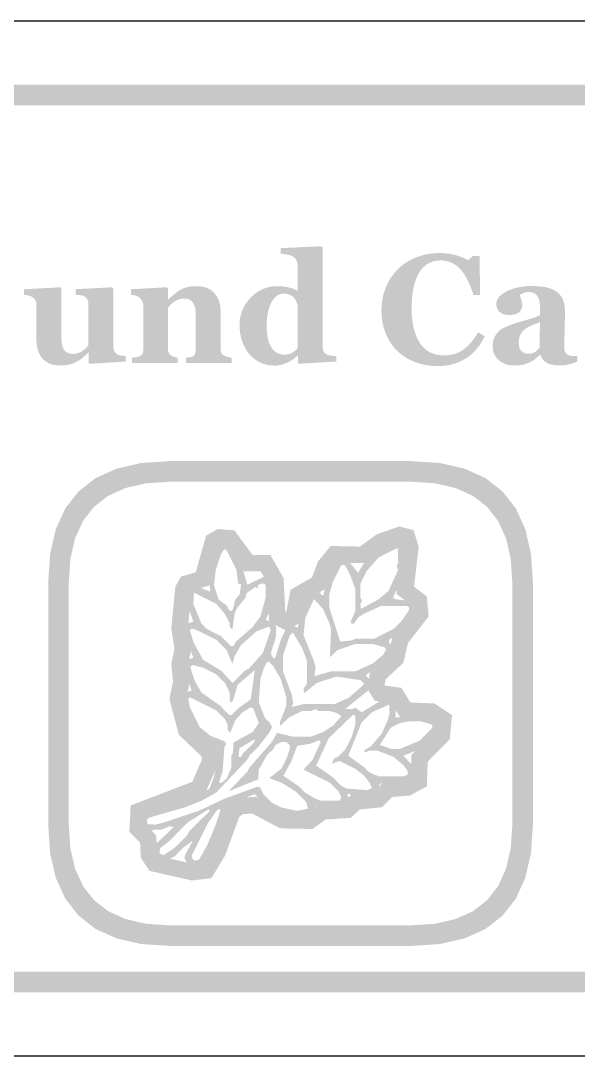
# Model space of a CAD drawing. Header units: millimetres. Extents: x 6 to 297, y 55 to 451.
# Drawn here: x 233.77 to 244.58, y 408.16 to 428.24 of the extents above; entities that cross this region are included whole.
import ezdxf

# ---------------------------------------------------------------- set-up
doc = ezdxf.new("R2010")
doc.units = ezdxf.units.MM
doc.layers.add('CUT', color=1, linetype='Continuous')
doc.layers.add('RASTER', color=7, linetype='Continuous')

msp = doc.modelspace()

# ---------------------------------------------------------------- hatches: boundary and pattern name
at = {"layer": 'RASTER'}
h = msp.add_hatch(color=7, dxfattribs=at)
h.paths.add_polyline_path([(208.2, 424.8), (208.234, 425.316), (208.337, 425.763), (208.509, 426.141), (208.75, 426.45), (209.059, 426.691), (209.438, 426.863), (209.884, 426.966), (210.4, 427), (267.6, 427), (268.116, 426.966), (268.563, 426.863), (268.941, 426.691), (269.25, 426.45), (269.491, 426.141), (269.663, 425.763), (269.766, 425.316), (269.8, 424.8), (269.8, 411.6), (269.766, 411.084), (269.662, 410.638), (269.491, 410.259), (269.25, 409.95), (268.941, 409.709), (268.563, 409.538), (268.116, 409.434), (267.6, 409.4), (210.4, 409.4), (209.884, 409.434), (209.438, 409.538), (209.059, 409.709), (208.75, 409.95), (208.509, 410.259), (208.337, 410.638), (208.234, 411.084), (208.2, 411.6)])
h.paths.add_polyline_path([(208.6, 424.8), (208.6, 411.6), (208.628, 411.178), (208.712, 410.813), (208.853, 410.503), (209.05, 410.25), (209.303, 410.053), (209.613, 409.912), (209.978, 409.828), (210.4, 409.8), (267.6, 409.8), (268.022, 409.828), (268.388, 409.912), (268.697, 410.053), (268.95, 410.25), (269.147, 410.503), (269.287, 410.813), (269.372, 411.178), (269.4, 411.6), (269.4, 424.8), (269.372, 425.222), (269.287, 425.588), (269.147, 425.897), (268.95, 426.15), (268.697, 426.347), (268.388, 426.488), (268.022, 426.572), (267.6, 426.6), (210.4, 426.6), (209.978, 426.572), (209.613, 426.488), (209.303, 426.347), (209.05, 426.15), (208.853, 425.897), (208.712, 425.588), (208.628, 425.222), (208.6, 424.8)], flags=0)
h = msp.add_hatch(color=7, dxfattribs=at)
h.paths.add_polyline_path([(239.887, 421.631), (239.165, 421.588), (239.143, 421.609), (239.143, 421.744), (239.133, 421.746), (239.114, 421.727), (239.094, 421.709), (239.072, 421.691), (239.048, 421.674), (239.023, 421.657), (238.996, 421.641), (238.968, 421.626), (238.938, 421.611), (238.908, 421.597), (238.877, 421.586), (238.846, 421.576), (238.816, 421.568), (238.785, 421.561), (238.754, 421.557), (238.723, 421.554), (238.692, 421.553), (238.619, 421.557), (238.55, 421.567), (238.484, 421.584), (238.422, 421.608), (238.362, 421.639), (238.306, 421.677), (238.253, 421.721), (238.204, 421.773), (238.159, 421.83), (238.12, 421.891), (238.087, 421.956), (238.06, 422.025), (238.039, 422.098), (238.024, 422.175), (238.015, 422.256), (238.012, 422.341), (238.015, 422.417), (238.025, 422.49), (238.042, 422.561), (238.066, 422.628), (238.096, 422.693), (238.133, 422.755), (238.176, 422.815), (238.227, 422.871), (238.282, 422.923), (238.339, 422.968), (238.4, 423.006), (238.464, 423.037), (238.53, 423.062), (238.599, 423.079), (238.671, 423.089), (238.746, 423.093), (238.776, 423.092), (238.805, 423.091), (238.834, 423.089), (238.862, 423.086), (238.89, 423.082), (238.918, 423.077), (238.945, 423.072), (238.971, 423.066), (238.997, 423.059), (239.022, 423.051), (239.045, 423.044), (239.066, 423.036), (239.087, 423.028), (239.106, 423.02), (239.123, 423.011), (239.14, 423.002), (239.14, 423.481), (239.14, 423.494), (239.139, 423.508), (239.137, 423.521), (239.134, 423.533), (239.131, 423.546), (239.128, 423.558), (239.123, 423.571), (239.118, 423.583), (239.112, 423.594), (239.106, 423.605), (239.099, 423.615), (239.092, 423.625), (239.085, 423.634), (239.077, 423.642), (239.068, 423.65), (239.059, 423.657), (239.048, 423.664), (239.035, 423.672), (239.022, 423.678), (239.008, 423.684), (238.994, 423.69), (238.978, 423.695), (238.962, 423.699), (238.946, 423.703), (238.929, 423.706), (238.912, 423.709), (238.895, 423.712), (238.878, 423.715), (238.86, 423.717), (238.843, 423.719), (238.826, 423.721), (238.809, 423.723), (238.809, 423.829), (239.6, 423.868), (239.622, 423.844), (239.622, 421.924), (239.622, 421.91), (239.623, 421.897), (239.624, 421.884), (239.626, 421.872), (239.629, 421.861), (239.632, 421.85), (239.636, 421.84), (239.64, 421.83), (239.645, 421.821), (239.651, 421.812), (239.657, 421.804), (239.664, 421.796), (239.672, 421.789), (239.68, 421.782), (239.69, 421.776), (239.699, 421.77), (239.708, 421.766), (239.717, 421.762), (239.727, 421.759), (239.737, 421.756), (239.749, 421.753), (239.762, 421.751), (239.775, 421.748), (239.79, 421.746), (239.804, 421.745), (239.818, 421.743), (239.831, 421.742), (239.844, 421.741), (239.855, 421.74), (239.867, 421.739), (239.877, 421.738), (239.887, 421.738)])
h.paths.add_polyline_path([(239.14, 421.892), (239.14, 422.719), (239.137, 422.728), (239.134, 422.736), (239.131, 422.745), (239.128, 422.755), (239.124, 422.764), (239.12, 422.774), (239.116, 422.784), (239.111, 422.794), (239.107, 422.804), (239.101, 422.814), (239.096, 422.824), (239.09, 422.834), (239.083, 422.843), (239.076, 422.853), (239.069, 422.862), (239.061, 422.871), (239.053, 422.879), (239.045, 422.886), (239.036, 422.894), (239.027, 422.9), (239.016, 422.907), (239.006, 422.914), (238.994, 422.92), (238.982, 422.926), (238.97, 422.931), (238.957, 422.936), (238.944, 422.94), (238.93, 422.943), (238.916, 422.946), (238.902, 422.948), (238.887, 422.949), (238.872, 422.949), (238.836, 422.947), (238.802, 422.939), (238.769, 422.926), (238.739, 422.908), (238.709, 422.884), (238.682, 422.856), (238.656, 422.822), (238.632, 422.784), (238.61, 422.74), (238.591, 422.692), (238.574, 422.64), (238.561, 422.584), (238.551, 422.523), (238.544, 422.459), (238.539, 422.39), (238.538, 422.316), (238.538, 422.287), (238.539, 422.258), (238.54, 422.231), (238.542, 422.204), (238.544, 422.177), (238.547, 422.152), (238.551, 422.127), (238.555, 422.103), (238.559, 422.08), (238.565, 422.057), (238.571, 422.035), (238.578, 422.013), (238.586, 421.992), (238.594, 421.971), (238.604, 421.951), (238.614, 421.931), (238.625, 421.912), (238.637, 421.894), (238.649, 421.878), (238.663, 421.862), (238.677, 421.847), (238.691, 421.834), (238.707, 421.821), (238.723, 421.809), (238.74, 421.799), (238.758, 421.79), (238.777, 421.783), (238.797, 421.777), (238.817, 421.772), (238.838, 421.768), (238.861, 421.766), (238.884, 421.766), (238.905, 421.766), (238.926, 421.768), (238.946, 421.77), (238.965, 421.774), (238.983, 421.779), (239, 421.785), (239.016, 421.792), (239.031, 421.8), (239.046, 421.809), (239.06, 421.819), (239.074, 421.829), (239.088, 421.84), (239.101, 421.852), (239.114, 421.864), (239.127, 421.878), (239.14, 421.892)], flags=0)
for points in [[(241.85, 421.544), (241.793, 421.545), (241.737, 421.549), (241.683, 421.555), (241.629, 421.563), (241.576, 421.573), (241.524, 421.586), (241.472, 421.601), (241.422, 421.618), (241.373, 421.638), (241.326, 421.659), (241.28, 421.683), (241.236, 421.709), (241.193, 421.737), (241.152, 421.767), (241.113, 421.799), (241.075, 421.833), (241.04, 421.868), (241.006, 421.906), (240.975, 421.945), (240.945, 421.987), (240.918, 422.03), (240.892, 422.076), (240.868, 422.124), (240.846, 422.173), (240.827, 422.225), (240.81, 422.277), (240.796, 422.331), (240.784, 422.386), (240.775, 422.443), (240.768, 422.5), (240.764, 422.559), (240.763, 422.62), (240.764, 422.679), (240.768, 422.738), (240.775, 422.796), (240.784, 422.852), (240.796, 422.908), (240.81, 422.962), (240.827, 423.015), (240.847, 423.067), (240.869, 423.118), (240.894, 423.167), (240.92, 423.214), (240.948, 423.259), (240.979, 423.303), (241.012, 423.345), (241.047, 423.385), (241.084, 423.424), (241.122, 423.46), (241.162, 423.494), (241.204, 423.525), (241.248, 423.555), (241.294, 423.583), (241.342, 423.608), (241.391, 423.632), (241.443, 423.653), (241.495, 423.672), (241.549, 423.689), (241.604, 423.703), (241.659, 423.714), (241.716, 423.723), (241.773, 423.729), (241.832, 423.733), (241.891, 423.734), (241.934, 423.734), (241.975, 423.732), (242.016, 423.728), (242.056, 423.724), (242.095, 423.718), (242.133, 423.711), (242.17, 423.702), (242.206, 423.693), (242.241, 423.682), (242.274, 423.671), (242.306, 423.66), (242.337, 423.648), (242.366, 423.636), (242.394, 423.624), (242.421, 423.611), (242.446, 423.598), (242.537, 423.679), (242.664, 423.679), (242.677, 422.92), (242.549, 422.92), (242.52, 423.004), (242.491, 423.082), (242.46, 423.154), (242.428, 423.221), (242.394, 423.282), (242.359, 423.337), (242.323, 423.386), (242.285, 423.43), (242.245, 423.468), (242.204, 423.501), (242.16, 423.529), (242.114, 423.552), (242.066, 423.569), (242.016, 423.582), (241.964, 423.59), (241.91, 423.592), (241.843, 423.588), (241.78, 423.577), (241.722, 423.558), (241.667, 423.532), (241.617, 423.497), (241.571, 423.456), (241.529, 423.407), (241.491, 423.35), (241.457, 423.286), (241.428, 423.216), (241.403, 423.14), (241.383, 423.058), (241.368, 422.97), (241.356, 422.876), (241.35, 422.776), (241.347, 422.669), (241.348, 422.609), (241.35, 422.55), (241.354, 422.494), (241.36, 422.44), (241.367, 422.388), (241.375, 422.339), (241.385, 422.292), (241.396, 422.247), (241.409, 422.204), (241.423, 422.163), (241.438, 422.125), (241.453, 422.089), (241.47, 422.055), (241.487, 422.022), (241.505, 421.993), (241.525, 421.965), (241.546, 421.938), (241.569, 421.913), (241.593, 421.89), (241.617, 421.868), (241.643, 421.849), (241.669, 421.831), (241.697, 421.815), (241.725, 421.801), (241.755, 421.789), (241.785, 421.779), (241.816, 421.77), (241.847, 421.762), (241.88, 421.757), (241.913, 421.753), (241.947, 421.75), (241.982, 421.749), (242.032, 421.751), (242.081, 421.756), (242.129, 421.765), (242.176, 421.777), (242.221, 421.793), (242.264, 421.812), (242.306, 421.835), (242.347, 421.861), (242.387, 421.89), (242.426, 421.924), (242.463, 421.96), (242.5, 422.001), (242.537, 422.045), (242.572, 422.092), (242.606, 422.143), (242.639, 422.198), (242.765, 422.121), (242.749, 422.09), (242.733, 422.059), (242.716, 422.029), (242.698, 421.999), (242.68, 421.971), (242.661, 421.943), (242.642, 421.917), (242.622, 421.891), (242.601, 421.866), (242.58, 421.842), (242.558, 421.818), (242.535, 421.796), (242.511, 421.775), (242.487, 421.754), (242.462, 421.734), (242.436, 421.716), (242.406, 421.696), (242.376, 421.678), (242.346, 421.66), (242.314, 421.644), (242.282, 421.629), (242.249, 421.615), (242.215, 421.602), (242.18, 421.59), (242.144, 421.579), (242.107, 421.57), (242.068, 421.562), (242.028, 421.556), (241.986, 421.551), (241.942, 421.547), (241.897, 421.545), (241.85, 421.544)], [(237.857, 421.6), (236.975, 421.6), (236.975, 421.707), (236.982, 421.708), (236.99, 421.708), (236.997, 421.709), (237.006, 421.71), (237.014, 421.711), (237.023, 421.712), (237.033, 421.713), (237.042, 421.714), (237.052, 421.715), (237.061, 421.717), (237.069, 421.718), (237.077, 421.72), (237.084, 421.722), (237.091, 421.724), (237.097, 421.726), (237.102, 421.729), (237.11, 421.733), (237.117, 421.738), (237.123, 421.743), (237.129, 421.749), (237.134, 421.755), (237.139, 421.761), (237.143, 421.768), (237.146, 421.776), (237.149, 421.784), (237.152, 421.793), (237.154, 421.803), (237.156, 421.814), (237.158, 421.826), (237.159, 421.838), (237.159, 421.852), (237.159, 421.867), (237.159, 422.552), (237.159, 422.588), (237.156, 422.622), (237.152, 422.654), (237.146, 422.683), (237.138, 422.71), (237.129, 422.735), (237.117, 422.757), (237.104, 422.777), (237.09, 422.795), (237.074, 422.81), (237.056, 422.823), (237.037, 422.834), (237.016, 422.842), (236.993, 422.848), (236.969, 422.851), (236.943, 422.852), (236.928, 422.852), (236.914, 422.851), (236.9, 422.85), (236.886, 422.848), (236.873, 422.846), (236.859, 422.843), (236.846, 422.839), (236.833, 422.835), (236.821, 422.83), (236.808, 422.825), (236.796, 422.819), (236.784, 422.813), (236.771, 422.807), (236.759, 422.799), (236.747, 422.792), (236.735, 422.784), (236.724, 422.776), (236.714, 422.769), (236.705, 422.761), (236.696, 422.754), (236.688, 422.746), (236.68, 422.739), (236.673, 422.731), (236.667, 422.724), (236.66, 422.716), (236.654, 422.709), (236.648, 422.701), (236.643, 422.695), (236.638, 422.688), (236.633, 422.682), (236.628, 422.675), (236.623, 422.669), (236.623, 421.883), (236.624, 421.87), (236.624, 421.858), (236.625, 421.847), (236.627, 421.836), (236.629, 421.825), (236.632, 421.815), (236.635, 421.806), (236.638, 421.797), (236.642, 421.789), (236.646, 421.781), (236.652, 421.774), (236.657, 421.767), (236.664, 421.761), (236.671, 421.755), (236.678, 421.75), (236.686, 421.745), (236.692, 421.742), (236.699, 421.739), (236.706, 421.736), (236.713, 421.733), (236.72, 421.73), (236.728, 421.727), (236.736, 421.724), (236.745, 421.722), (236.754, 421.719), (236.762, 421.717), (236.771, 421.715), (236.78, 421.713), (236.788, 421.711), (236.797, 421.709), (236.805, 421.708), (236.814, 421.707), (236.814, 421.6), (235.923, 421.6), (235.923, 421.707), (235.932, 421.708), (235.941, 421.709), (235.951, 421.709), (235.96, 421.71), (235.969, 421.711), (235.978, 421.713), (235.988, 421.714), (235.997, 421.715), (236.006, 421.716), (236.015, 421.718), (236.024, 421.719), (236.032, 421.721), (236.039, 421.723), (236.047, 421.725), (236.054, 421.727), (236.061, 421.729), (236.072, 421.733), (236.082, 421.738), (236.092, 421.743), (236.1, 421.749), (236.108, 421.756), (236.115, 421.763), (236.12, 421.771), (236.125, 421.779), (236.129, 421.787), (236.133, 421.797), (236.136, 421.807), (236.138, 421.818), (236.14, 421.829), (236.142, 421.841), (236.143, 421.853), (236.143, 421.867), (236.143, 422.719), (236.142, 422.73), (236.141, 422.742), (236.14, 422.753), (236.137, 422.764), (236.134, 422.775), (236.13, 422.786), (236.125, 422.797), (236.119, 422.808), (236.113, 422.819), (236.107, 422.829), (236.1, 422.839), (236.092, 422.848), (236.084, 422.857), (236.076, 422.865), (236.067, 422.873), (236.058, 422.88), (236.051, 422.885), (236.044, 422.889), (236.036, 422.893), (236.028, 422.896), (236.019, 422.9), (236.01, 422.903), (236.001, 422.907), (235.991, 422.91), (235.981, 422.912), (235.971, 422.915), (235.96, 422.917), (235.949, 422.919), (235.938, 422.921), (235.926, 422.923), (235.915, 422.924), (235.903, 422.926), (235.903, 423.033), (236.601, 423.071), (236.623, 423.049), (236.623, 422.836), (236.629, 422.836), (236.64, 422.846), (236.651, 422.856), (236.662, 422.866), (236.675, 422.877), (236.687, 422.888), (236.701, 422.899), (236.714, 422.912), (236.729, 422.924), (236.743, 422.937), (236.758, 422.949), (236.771, 422.96), (236.785, 422.971), (236.799, 422.981), (236.812, 422.99), (236.825, 422.999), (236.837, 423.008), (236.851, 423.016), (236.866, 423.025), (236.883, 423.033), (236.9, 423.04), (236.918, 423.048), (236.937, 423.055), (236.958, 423.061), (236.979, 423.068), (237.001, 423.074), (237.024, 423.079), (237.047, 423.083), (237.07, 423.086), (237.094, 423.089), (237.118, 423.091), (237.142, 423.092), (237.167, 423.093), (237.225, 423.091), (237.279, 423.084), (237.329, 423.074), (237.376, 423.059), (237.419, 423.04), (237.458, 423.016), (237.493, 422.989), (237.525, 422.957), (237.553, 422.922), (237.577, 422.884), (237.598, 422.843), (237.614, 422.8), (237.627, 422.753), (237.637, 422.704), (237.642, 422.652), (237.644, 422.598), (237.644, 421.88), (237.645, 421.867), (237.645, 421.854), (237.647, 421.842), (237.648, 421.831), (237.651, 421.821), (237.653, 421.811), (237.657, 421.802), (237.66, 421.793), (237.665, 421.786), (237.67, 421.778), (237.676, 421.771), (237.683, 421.764), (237.691, 421.758), (237.7, 421.752), (237.71, 421.747), (237.72, 421.742), (237.726, 421.74), (237.733, 421.737), (237.74, 421.734), (237.747, 421.732), (237.754, 421.729), (237.762, 421.727), (237.77, 421.724), (237.778, 421.722), (237.787, 421.719), (237.796, 421.717), (237.805, 421.715), (237.815, 421.713), (237.825, 421.711), (237.835, 421.709), (237.846, 421.708), (237.857, 421.707)], [(235.804, 421.631), (235.106, 421.588), (235.084, 421.609), (235.084, 421.801), (235.075, 421.801), (235.063, 421.789), (235.05, 421.778), (235.038, 421.767), (235.026, 421.756), (235.014, 421.745), (235.001, 421.734), (234.989, 421.723), (234.978, 421.712), (234.965, 421.701), (234.953, 421.691), (234.939, 421.681), (234.925, 421.671), (234.911, 421.661), (234.896, 421.652), (234.88, 421.643), (234.864, 421.634), (234.845, 421.624), (234.827, 421.615), (234.809, 421.607), (234.791, 421.599), (234.774, 421.592), (234.756, 421.586), (234.739, 421.58), (234.723, 421.575), (234.705, 421.571), (234.686, 421.567), (234.664, 421.563), (234.641, 421.561), (234.616, 421.559), (234.588, 421.557), (234.559, 421.556), (234.529, 421.556), (234.475, 421.558), (234.424, 421.564), (234.377, 421.575), (234.333, 421.589), (234.292, 421.608), (234.255, 421.631), (234.221, 421.658), (234.189, 421.689), (234.162, 421.724), (234.138, 421.763), (234.118, 421.805), (234.101, 421.85), (234.088, 421.899), (234.079, 421.951), (234.073, 422.007), (234.072, 422.066), (234.072, 422.725), (234.071, 422.739), (234.07, 422.752), (234.068, 422.765), (234.066, 422.777), (234.063, 422.788), (234.059, 422.799), (234.055, 422.809), (234.05, 422.818), (234.044, 422.827), (234.038, 422.835), (234.031, 422.844), (234.024, 422.852), (234.016, 422.86), (234.008, 422.867), (234, 422.875), (233.991, 422.882), (233.983, 422.887), (233.975, 422.892), (233.967, 422.896), (233.957, 422.901), (233.947, 422.904), (233.937, 422.908), (233.926, 422.911), (233.915, 422.913), (233.903, 422.916), (233.892, 422.918), (233.881, 422.919), (233.87, 422.921), (233.86, 422.923), (233.849, 422.924), (233.839, 422.925), (233.83, 422.926), (233.83, 423.033), (234.54, 423.071), (234.556, 423.049), (234.556, 422.075), (234.557, 422.038), (234.56, 422.004), (234.565, 421.973), (234.571, 421.944), (234.579, 421.917), (234.589, 421.893), (234.601, 421.871), (234.614, 421.852), (234.629, 421.835), (234.646, 421.821), (234.664, 421.808), (234.683, 421.798), (234.703, 421.79), (234.725, 421.785), (234.749, 421.781), (234.773, 421.78), (234.799, 421.781), (234.824, 421.784), (234.848, 421.788), (234.872, 421.794), (234.895, 421.801), (234.917, 421.811), (234.939, 421.822), (234.96, 421.834), (234.98, 421.848), (234.999, 421.862), (235.016, 421.876), (235.032, 421.89), (235.046, 421.905), (235.059, 421.92), (235.071, 421.935), (235.081, 421.95), (235.081, 422.74), (235.081, 422.752), (235.08, 422.764), (235.078, 422.776), (235.076, 422.787), (235.073, 422.798), (235.07, 422.809), (235.066, 422.819), (235.062, 422.829), (235.057, 422.839), (235.051, 422.848), (235.045, 422.857), (235.038, 422.865), (235.031, 422.873), (235.023, 422.88), (235.015, 422.887), (235.006, 422.893), (234.999, 422.898), (234.992, 422.902), (234.983, 422.905), (234.974, 422.908), (234.964, 422.911), (234.954, 422.913), (234.943, 422.915), (234.931, 422.917), (234.918, 422.918), (234.906, 422.92), (234.894, 422.921), (234.881, 422.922), (234.868, 422.923), (234.856, 422.924), (234.843, 422.925), (234.83, 422.926), (234.83, 423.033), (235.541, 423.071), (235.563, 423.049), (235.563, 421.918), (235.563, 421.905), (235.564, 421.893), (235.566, 421.882), (235.568, 421.87), (235.571, 421.86), (235.574, 421.85), (235.578, 421.84), (235.583, 421.831), (235.589, 421.822), (235.595, 421.813), (235.601, 421.805), (235.609, 421.798), (235.616, 421.79), (235.625, 421.783), (235.634, 421.776), (235.643, 421.77), (235.651, 421.766), (235.658, 421.762), (235.667, 421.758), (235.675, 421.755), (235.685, 421.752), (235.695, 421.75), (235.705, 421.748), (235.716, 421.746), (235.727, 421.744), (235.738, 421.743), (235.749, 421.742), (235.76, 421.74), (235.771, 421.74), (235.782, 421.739), (235.793, 421.738), (235.804, 421.738)]]:
    msp.add_hatch(color=7, dxfattribs=at).paths.add_polyline_path(points)
h = msp.add_hatch(color=7, dxfattribs=at)
h.paths.add_polyline_path([(244.564, 421.631), (244.548, 421.624), (244.531, 421.617), (244.513, 421.611), (244.494, 421.604), (244.474, 421.598), (244.454, 421.591), (244.433, 421.585), (244.412, 421.579), (244.39, 421.574), (244.367, 421.569), (244.345, 421.565), (244.321, 421.562), (244.298, 421.559), (244.274, 421.558), (244.25, 421.556), (244.226, 421.556), (244.182, 421.557), (244.142, 421.559), (244.104, 421.564), (244.069, 421.569), (244.038, 421.577), (244.009, 421.586), (243.983, 421.597), (243.961, 421.61), (243.94, 421.624), (243.922, 421.639), (243.905, 421.656), (243.889, 421.675), (243.876, 421.694), (243.864, 421.716), (243.854, 421.738), (243.845, 421.763), (243.836, 421.763), (243.824, 421.75), (243.812, 421.739), (243.799, 421.727), (243.787, 421.716), (243.775, 421.706), (243.764, 421.696), (243.752, 421.687), (243.74, 421.678), (243.729, 421.669), (243.717, 421.661), (243.705, 421.653), (243.692, 421.645), (243.68, 421.638), (243.667, 421.631), (243.654, 421.624), (243.641, 421.618), (243.624, 421.61), (243.607, 421.603), (243.59, 421.596), (243.574, 421.59), (243.557, 421.584), (243.541, 421.579), (243.525, 421.574), (243.509, 421.57), (243.492, 421.566), (243.474, 421.563), (243.454, 421.561), (243.432, 421.558), (243.409, 421.557), (243.385, 421.556), (243.359, 421.555), (243.331, 421.555), (243.289, 421.556), (243.249, 421.561), (243.21, 421.569), (243.173, 421.58), (243.138, 421.594), (243.104, 421.611), (243.072, 421.631), (243.041, 421.655), (243.013, 421.681), (242.988, 421.709), (242.968, 421.739), (242.951, 421.772), (242.938, 421.806), (242.928, 421.842), (242.923, 421.88), (242.921, 421.921), (242.921, 421.944), (242.922, 421.967), (242.924, 421.988), (242.927, 422.009), (242.931, 422.029), (242.935, 422.048), (242.941, 422.066), (242.947, 422.083), (242.954, 422.099), (242.962, 422.115), (242.97, 422.13), (242.979, 422.145), (242.989, 422.16), (242.999, 422.174), (243.01, 422.188), (243.022, 422.201), (243.033, 422.212), (243.045, 422.223), (243.057, 422.233), (243.069, 422.243), (243.082, 422.253), (243.095, 422.262), (243.109, 422.27), (243.124, 422.278), (243.138, 422.286), (243.153, 422.293), (243.168, 422.301), (243.184, 422.308), (243.2, 422.315), (243.217, 422.322), (243.233, 422.329), (243.25, 422.335), (243.284, 422.347), (243.319, 422.36), (243.357, 422.372), (243.395, 422.385), (243.436, 422.397), (243.478, 422.41), (243.521, 422.423), (243.567, 422.436), (243.611, 422.449), (243.653, 422.461), (243.691, 422.473), (243.726, 422.485), (243.758, 422.496), (243.787, 422.508), (243.813, 422.518), (243.836, 422.529), (243.836, 422.669), (243.836, 422.679), (243.836, 422.689), (243.835, 422.7), (243.835, 422.712), (243.834, 422.724), (243.833, 422.737), (243.832, 422.751), (243.83, 422.766), (243.829, 422.781), (243.827, 422.795), (243.824, 422.808), (243.821, 422.821), (243.818, 422.834), (243.814, 422.845), (243.81, 422.857), (243.805, 422.867), (243.8, 422.879), (243.794, 422.89), (243.787, 422.9), (243.779, 422.91), (243.771, 422.92), (243.761, 422.929), (243.752, 422.938), (243.741, 422.946), (243.73, 422.954), (243.717, 422.96), (243.704, 422.966), (243.69, 422.97), (243.675, 422.974), (243.659, 422.976), (243.643, 422.978), (243.625, 422.978), (243.609, 422.978), (243.594, 422.977), (243.58, 422.976), (243.566, 422.974), (243.553, 422.971), (243.541, 422.968), (243.529, 422.964), (243.518, 422.96), (243.507, 422.956), (243.497, 422.951), (243.488, 422.946), (243.479, 422.942), (243.47, 422.937), (243.462, 422.932), (243.455, 422.928), (243.448, 422.923), (243.449, 422.915), (243.451, 422.906), (243.454, 422.896), (243.456, 422.886), (243.46, 422.874), (243.464, 422.862), (243.468, 422.848), (243.473, 422.833), (243.478, 422.818), (243.482, 422.804), (243.485, 422.789), (243.488, 422.774), (243.491, 422.76), (243.492, 422.746), (243.493, 422.732), (243.493, 422.718), (243.493, 422.711), (243.493, 422.704), (243.492, 422.697), (243.49, 422.69), (243.488, 422.682), (243.486, 422.673), (243.483, 422.665), (243.48, 422.655), (243.477, 422.646), (243.473, 422.638), (243.469, 422.63), (243.464, 422.622), (243.459, 422.615), (243.454, 422.608), (243.448, 422.602), (243.442, 422.596), (243.434, 422.589), (243.425, 422.582), (243.416, 422.576), (243.406, 422.57), (243.397, 422.565), (243.387, 422.56), (243.377, 422.555), (243.367, 422.551), (243.356, 422.547), (243.343, 422.544), (243.329, 422.541), (243.314, 422.539), (243.297, 422.537), (243.279, 422.536), (243.259, 422.535), (243.239, 422.535), (243.209, 422.535), (243.181, 422.538), (243.155, 422.543), (243.13, 422.549), (243.108, 422.558), (243.088, 422.568), (243.069, 422.58), (243.052, 422.594), (243.038, 422.609), (243.025, 422.626), (243.014, 422.643), (243.005, 422.662), (242.998, 422.682), (242.993, 422.703), (242.99, 422.725), (242.99, 422.748), (242.991, 422.769), (242.994, 422.788), (242.999, 422.808), (243.006, 422.826), (243.015, 422.844), (243.026, 422.862), (243.039, 422.879), (243.055, 422.896), (243.071, 422.912), (243.089, 422.927), (243.108, 422.941), (243.127, 422.955), (243.147, 422.968), (243.169, 422.981), (243.191, 422.992), (243.214, 423.003), (243.237, 423.014), (243.262, 423.024), (243.287, 423.033), (243.313, 423.042), (243.34, 423.051), (243.368, 423.058), (243.396, 423.065), (243.426, 423.071), (243.456, 423.077), (243.485, 423.082), (243.514, 423.086), (243.542, 423.09), (243.569, 423.092), (243.596, 423.094), (243.623, 423.095), (243.649, 423.096), (243.684, 423.095), (243.718, 423.095), (243.752, 423.093), (243.785, 423.091), (243.817, 423.089), (243.849, 423.086), (243.879, 423.083), (243.909, 423.079), (243.939, 423.074), (243.967, 423.068), (243.995, 423.061), (244.022, 423.053), (244.049, 423.044), (244.074, 423.033), (244.099, 423.022), (244.123, 423.009), (244.145, 422.996), (244.166, 422.981), (244.186, 422.964), (244.205, 422.946), (244.222, 422.927), (244.239, 422.906), (244.254, 422.884), (244.268, 422.86), (244.28, 422.835), (244.291, 422.808), (244.3, 422.779), (244.308, 422.748), (244.314, 422.716), (244.318, 422.681), (244.32, 422.645), (244.321, 422.606), (244.321, 422.564), (244.321, 422.52), (244.32, 422.474), (244.319, 422.425), (244.318, 422.375), (244.317, 422.323), (244.316, 422.27), (244.314, 422.214), (244.313, 422.159), (244.312, 422.11), (244.31, 422.065), (244.31, 422.026), (244.309, 421.991), (244.308, 421.961), (244.308, 421.935), (244.308, 421.915), (244.308, 421.899), (244.309, 421.884), (244.311, 421.869), (244.313, 421.856), (244.316, 421.843), (244.319, 421.832), (244.323, 421.821), (244.328, 421.811), (244.333, 421.802), (244.339, 421.793), (244.345, 421.785), (244.353, 421.778), (244.361, 421.771), (244.369, 421.765), (244.379, 421.759), (244.388, 421.754), (244.395, 421.751), (244.403, 421.749), (244.411, 421.746), (244.42, 421.744), (244.431, 421.743), (244.442, 421.742), (244.454, 421.741), (244.467, 421.74), (244.48, 421.739), (244.493, 421.739), (244.506, 421.739), (244.518, 421.738), (244.53, 421.738), (244.542, 421.738), (244.553, 421.738), (244.564, 421.738)])
h.paths.add_polyline_path([(243.836, 422.394), (243.816, 422.387), (243.795, 422.38), (243.775, 422.372), (243.755, 422.364), (243.734, 422.356), (243.714, 422.348), (243.694, 422.339), (243.674, 422.33), (243.654, 422.321), (243.635, 422.312), (243.617, 422.303), (243.6, 422.293), (243.584, 422.284), (243.569, 422.274), (243.555, 422.265), (243.542, 422.255), (243.529, 422.244), (243.516, 422.233), (243.504, 422.221), (243.493, 422.208), (243.483, 422.195), (243.474, 422.18), (243.465, 422.166), (243.457, 422.15), (243.45, 422.134), (243.443, 422.117), (243.438, 422.099), (243.434, 422.081), (243.43, 422.062), (243.428, 422.042), (243.427, 422.021), (243.426, 422), (243.427, 421.972), (243.429, 421.947), (243.433, 421.923), (243.439, 421.901), (243.446, 421.882), (243.455, 421.864), (243.466, 421.848), (243.478, 421.834), (243.491, 421.822), (243.506, 421.812), (243.52, 421.803), (243.536, 421.796), (243.552, 421.79), (243.57, 421.786), (243.588, 421.784), (243.606, 421.783), (243.626, 421.784), (243.645, 421.785), (243.663, 421.788), (243.68, 421.791), (243.696, 421.796), (243.711, 421.802), (243.725, 421.808), (243.739, 421.816), (243.752, 421.825), (243.764, 421.834), (243.776, 421.843), (243.788, 421.853), (243.799, 421.863), (243.81, 421.874), (243.82, 421.886), (243.83, 421.897)], flags=0)
h = msp.add_hatch(color=7, dxfattribs=at)
h.paths.add_polyline_path([(234.3, 417.35), (234.337, 417.901), (234.447, 418.378), (234.63, 418.782), (234.888, 419.113), (235.218, 419.37), (235.622, 419.553), (236.099, 419.663), (236.65, 419.7), (241.35, 419.7), (241.901, 419.663), (242.378, 419.553), (242.782, 419.37), (243.112, 419.112), (243.37, 418.782), (243.553, 418.378), (243.663, 417.901), (243.7, 417.35), (243.7, 412.65), (243.663, 412.099), (243.553, 411.622), (243.37, 411.218), (243.112, 410.888), (242.782, 410.63), (242.378, 410.447), (241.901, 410.337), (241.35, 410.3), (236.65, 410.3), (236.099, 410.337), (235.622, 410.447), (235.218, 410.63), (234.888, 410.888), (234.63, 411.218), (234.447, 411.622), (234.337, 412.099), (234.3, 412.65)])
h.paths.add_polyline_path([(234.7, 417.35), (234.7, 412.65), (234.73, 412.193), (234.822, 411.797), (234.974, 411.462), (235.188, 411.188), (235.462, 410.974), (235.797, 410.822), (236.193, 410.73), (236.65, 410.7), (241.35, 410.7), (241.807, 410.73), (242.203, 410.822), (242.538, 410.974), (242.813, 411.188), (243.026, 411.462), (243.178, 411.797), (243.27, 412.193), (243.3, 412.65), (243.3, 417.35), (243.27, 417.807), (243.178, 418.203), (243.026, 418.538), (242.813, 418.813), (242.538, 419.026), (242.203, 419.178), (241.807, 419.27), (241.35, 419.3), (236.65, 419.3), (236.193, 419.27), (235.797, 419.178), (235.462, 419.026), (235.187, 418.813), (234.974, 418.538), (234.822, 418.203), (234.73, 417.807), (234.7, 417.35)], flags=0)
h = msp.add_hatch(color=7, dxfattribs=at)
h.paths.add_polyline_path([(241.108, 418.434), (241.385, 418.363), (241.485, 418.042), (241.395, 417.267), (241.642, 417.076), (241.677, 416.686), (241.279, 416.176), (241.186, 415.786), (240.843, 415.469), (240.823, 415.355), (240.827, 415.348), (241.152, 415.304), (241.324, 415.021), (241.794, 415), (242.131, 414.775), (242.087, 414.306), (241.66, 413.873), (241.642, 413.392), (241.315, 413.216), (240.97, 413.188), (240.771, 412.989), (240.343, 412.946), (240.167, 412.783), (239.685, 412.752), (239.425, 412.568), (238.797, 412.579), (238.259, 412.867), (238.081, 412.856), (238.004, 412.799), (237.728, 412.048), (237.466, 411.615), (237.087, 411.568), (236.263, 411.756), (236.097, 412.005), (236.081, 412.305), (235.874, 412.512), (235.899, 413.024), (237.093, 413.482), (237.281, 413.912), (237.27, 413.979), (236.832, 414.397), (236.651, 415.084), (236.72, 415.431), (236.687, 415.766), (236.749, 416.058), (236.687, 416.453), (236.766, 417.268), (236.875, 417.461), (237.162, 417.545), (237.36, 418.253), (237.586, 418.384), (237.912, 418.357), (238.261, 417.883), (238.608, 417.883), (238.866, 417.428), (238.897, 416.782), (238.91, 416.775), (238.918, 416.78), (238.999, 417.205), (239.416, 417.443), (239.532, 417.754), (239.778, 418.055), (240.346, 418.044), (240.669, 418.28)])
h.paths.add_polyline_path([(241.122, 418.1), (240.82, 417.994), (240.448, 417.722), (239.928, 417.732), (239.814, 417.592), (239.676, 417.222), (239.285, 417), (239.206, 416.583), (238.927, 416.408), (238.586, 416.581), (238.55, 417.337), (238.421, 417.563), (238.1, 417.563), (237.741, 418.05), (237.66, 418.057), (237.633, 418.041), (237.423, 417.287), (237.089, 417.19), (237.078, 417.17), (237.01, 416.463), (237.075, 416.049), (237.01, 415.748), (237.044, 415.415), (236.979, 415.094), (237.119, 414.566), (237.569, 414.136), (237.612, 413.869), (237.332, 413.231), (236.209, 412.8), (236.201, 412.638), (236.394, 412.445), (236.412, 412.11), (236.459, 412.039), (237.104, 411.893), (237.273, 411.913), (237.438, 412.187), (237.736, 412.999), (237.967, 413.169), (238.329, 413.192), (238.88, 412.898), (239.326, 412.89), (239.574, 413.066), (240.033, 413.095), (240.204, 413.253), (240.625, 413.296), (240.827, 413.498), (241.222, 413.53), (241.329, 413.587), (241.345, 414.009), (241.779, 414.45), (241.795, 414.615), (241.691, 414.684), (241.14, 414.709), (240.958, 415.007), (240.635, 415.051), (240.486, 415.29), (240.546, 415.631), (240.897, 415.955), (240.984, 416.319), (241.347, 416.783), (241.336, 416.908), (241.056, 417.124), (241.159, 418.012), (241.132, 418.098), (241.122, 418.1)], flags=0)
h = msp.add_hatch(color=7, dxfattribs=at)
h.paths.add_polyline_path([(237.66, 418.15), (237.793, 418.104), (237.927, 417.937), (238.05, 417.693), (238.161, 417.302), (238.484, 417.459), (238.561, 417.436), (238.618, 417.359), (238.618, 417.192), (238.651, 417.092), (238.585, 416.758), (238.518, 416.625), (238.661, 416.568), (238.718, 416.491), (238.718, 416.291), (238.618, 415.99), (238.641, 415.914), (238.695, 415.867), (238.818, 416.257), (238.908, 416.434), (239.019, 416.525), (239.142, 416.468), (239.185, 416.758), (239.252, 416.959), (239.376, 417.169), (239.486, 417.192), (239.576, 417.149), (239.596, 417.102), (239.643, 417.102), (239.686, 417.393), (239.91, 417.803), (240.02, 417.86), (240.063, 417.837), (240.311, 417.536), (240.411, 417.703), (240.678, 417.97), (240.888, 418.094), (241.122, 418.16), (241.165, 418.137), (241.222, 418.06), (241.222, 417.693), (241.122, 417.326), (240.988, 417.059), (241.022, 417.025), (241.289, 416.992), (241.399, 416.935), (241.422, 416.792), (241.332, 416.615), (241.245, 416.535), (241.199, 416.448), (240.911, 416.234), (240.911, 416.181), (240.988, 416.091), (240.931, 415.914), (240.765, 415.747), (240.477, 415.566), (240.464, 415.533), (240.554, 415.456), (240.554, 415.356), (240.497, 415.246), (240.063, 414.899), (240.187, 414.889), (240.254, 414.922), (240.377, 414.832), (240.755, 415.056), (240.955, 415.089), (241.055, 414.989), (241.032, 414.732), (241.689, 414.755), (241.866, 414.665), (241.89, 414.521), (241.833, 414.411), (241.566, 414.144), (241.189, 413.987), (241.365, 413.797), (241.422, 413.687), (241.399, 413.543), (241.322, 413.487), (241.189, 413.453), (240.755, 413.453), (240.721, 413.42), (240.698, 413.276), (240.621, 413.219), (240.187, 413.219), (240.12, 413.253), (240.097, 413.243), (240.12, 413.186), (240.097, 413.043), (239.953, 412.986), (239.486, 413.019), (239.443, 412.862), (239.352, 412.819), (238.918, 412.819), (238.785, 412.852), (238.541, 412.976), (238.307, 413.243), (237.793, 413.043), (237.616, 412.485), (237.393, 411.974), (237.326, 411.874), (237.216, 411.817), (237.116, 411.817), (237.005, 411.874), (236.949, 411.984), (236.949, 412.051), (237.106, 412.341), (236.905, 412.195), (236.758, 412.041), (236.581, 411.951), (236.481, 411.951), (236.391, 411.994), (236.348, 412.084), (236.371, 412.261), (236.738, 412.609), (236.648, 412.619), (236.481, 412.552), (236.348, 412.552), (236.281, 412.518), (236.137, 412.609), (236.114, 412.819), (236.137, 412.862), (236.248, 412.919), (236.949, 413.119), (237.426, 413.343), (237.516, 413.587), (237.583, 413.921), (237.583, 414.121), (237.339, 414.244), (237.139, 414.445), (236.982, 414.722), (236.915, 414.955), (236.939, 415.199), (237.082, 415.256), (236.949, 415.623), (236.949, 415.79), (236.972, 415.834), (237.116, 415.89), (236.949, 416.324), (236.949, 416.491), (236.972, 416.535), (237.116, 416.591), (237.015, 416.858), (236.992, 417.102), (237.015, 417.192), (237.082, 417.259), (237.216, 417.259), (237.439, 417.169), (237.416, 417.593), (237.483, 417.86), (237.606, 418.104)])
h.paths.add_polyline_path([(241.078, 418.017), (240.711, 417.837), (240.477, 417.57), (240.354, 417.326), (240.354, 417.059), (240.387, 416.992), (240.354, 416.925), (240.364, 416.835), (240.698, 417.015), (240.898, 417.182), (241.088, 417.593), (241.055, 417.66), (241.088, 417.726)], flags=0)
h.paths.add_polyline_path([(237.717, 417.994), (237.65, 417.893), (237.55, 417.593), (237.516, 417.292), (237.606, 417.015), (237.76, 416.902), (237.807, 416.815), (237.85, 416.792), (237.883, 416.825), (237.927, 417.015), (238.017, 417.125), (238.04, 417.316), (237.984, 417.326), (237.95, 417.593), (237.76, 417.97)], flags=0)
h.paths.add_polyline_path([(240.02, 417.693), (239.977, 417.67), (239.82, 417.359), (239.753, 417.125), (239.753, 416.858), (239.963, 416.201), (240.187, 416.224), (240.254, 416.257), (240.621, 416.257), (240.998, 416.448), (241.165, 416.615), (241.299, 416.815), (241.299, 416.868), (241.255, 416.892), (240.755, 416.892), (240.411, 416.735), (240.311, 416.668), (240.23, 416.548), (240.177, 416.548), (240.164, 416.581), (240.254, 416.792), (240.254, 417.226), (240.164, 417.469), (240.063, 417.67)], flags=0)
h.paths.add_polyline_path([(238.418, 417.326), (238.361, 417.282), (238.374, 417.236), (238.317, 417.259), (238.141, 417.136), (238.127, 417.049), (237.974, 416.868), (237.917, 416.758), (237.873, 416.434), (237.817, 416.491), (237.817, 416.558), (237.727, 416.735), (237.56, 416.935), (237.126, 417.149), (237.116, 416.925), (237.273, 416.548), (237.373, 416.448), (237.66, 416.301), (237.84, 416.114), (237.893, 416.114), (237.94, 416.201), (238.261, 416.481), (238.418, 416.691), (238.518, 417.059), (238.518, 417.292), (238.484, 417.326)], flags=0)
h.paths.add_polyline_path([(239.453, 417.025), (239.286, 416.658), (239.252, 416.324), (239.453, 415.823), (239.486, 415.69), (239.463, 415.533), (239.786, 415.623), (240.254, 415.623), (240.598, 415.78), (240.798, 415.947), (240.855, 416.057), (240.821, 416.091), (240.588, 416.157), (240.254, 416.157), (239.91, 416.034), (239.763, 415.9), (239.786, 416.424), (239.753, 416.558), (239.629, 416.835)], flags=0)
h.paths.add_polyline_path([(238.585, 416.491), (238.341, 416.401), (238.04, 416.134), (237.917, 415.924), (237.873, 415.767), (237.76, 416.034), (237.56, 416.234), (237.182, 416.424), (237.082, 416.458), (237.049, 416.424), (237.116, 416.191), (237.306, 415.847), (237.66, 415.633), (237.873, 415.4), (238.107, 415.633), (238.194, 415.68), (238.461, 415.98), (238.618, 416.424)], flags=0)
h.paths.add_polyline_path([(239.042, 416.381), (238.985, 416.324), (238.852, 415.924), (238.852, 415.623), (239.019, 415.189), (239.052, 415.022), (239.029, 414.932), (239.252, 414.989), (239.853, 414.989), (240.13, 415.112), (240.397, 415.346), (240.421, 415.389), (240.354, 415.456), (239.887, 415.523), (239.509, 415.4), (239.262, 415.199), (239.252, 415.289), (239.319, 415.389), (239.319, 415.823), (239.229, 416.067)], flags=0)
h.paths.add_polyline_path([(238.575, 415.813), (238.541, 415.8), (238.484, 415.69), (238.418, 415.49), (238.384, 415.022), (238.508, 414.712), (238.595, 414.632), (238.641, 414.545), (238.595, 414.445), (238.361, 414.144), (238.207, 413.997), (238.161, 413.911), (237.56, 413.276), (237.283, 413.119), (236.949, 412.986), (236.248, 412.785), (236.214, 412.752), (236.224, 412.662), (236.381, 412.652), (236.515, 412.685), (237.216, 412.919), (237.717, 413.153), (238.351, 413.386), (238.408, 413.376), (238.474, 413.243), (238.641, 413.076), (238.818, 412.986), (239.119, 412.919), (239.342, 412.962), (239.296, 413.096), (239.095, 413.296), (238.828, 413.463), (238.585, 413.553), (238.828, 413.744), (238.918, 413.921), (238.985, 414.121), (238.985, 414.188), (238.918, 414.254), (238.818, 414.254), (238.708, 414.198), (238.661, 414.111), (238.541, 413.997), (238.384, 413.72), (238.374, 413.53), (237.793, 413.296), (238.161, 413.677), (238.207, 413.764), (238.628, 414.244), (238.741, 414.431), (239.052, 414.355), (239.386, 414.355), (239.629, 414.445), (239.83, 414.578), (239.987, 414.755), (239.887, 414.822), (239.753, 414.855), (239.553, 414.855), (239.486, 414.889), (239.386, 414.855), (239.219, 414.855), (238.975, 414.732), (238.795, 414.565), (238.795, 414.645), (238.918, 414.955), (238.918, 415.122), (238.808, 415.48), (238.661, 415.733)], flags=0)
h.paths.add_polyline_path([(237.106, 415.747), (237.059, 415.713), (237.082, 415.623), (237.149, 415.423), (237.273, 415.213), (237.626, 414.966), (237.807, 414.779), (237.86, 414.779), (237.974, 414.899), (238.227, 415.079), (238.307, 415.647), (237.974, 415.366), (237.883, 415.056), (237.85, 415.022), (237.817, 415.056), (237.817, 415.223), (237.727, 415.4), (237.56, 415.566), (237.316, 415.69)], flags=0)
h.paths.add_polyline_path([(237.049, 415.122), (237.015, 415.089), (237.049, 414.922), (237.239, 414.545), (237.439, 414.378), (237.727, 414.264), (237.75, 414.221), (237.717, 414.154), (237.683, 413.687), (237.616, 413.487), (237.65, 413.453), (237.76, 413.543), (237.85, 413.754), (237.85, 413.987), (237.883, 414.054), (237.893, 414.244), (238.261, 414.445), (238.384, 414.622), (238.274, 414.912), (238.217, 414.922), (238.074, 414.832), (237.94, 414.698), (237.827, 414.431), (237.783, 414.488), (237.783, 414.588), (237.727, 414.698), (237.56, 414.865)], flags=0)
h.paths.add_polyline_path([(240.911, 414.979), (240.578, 414.832), (240.377, 414.632), (240.12, 413.987), (240.431, 413.764), (240.511, 413.677), (240.621, 413.62), (240.721, 413.587), (241.189, 413.587), (241.279, 413.63), (241.265, 413.697), (241.199, 413.797), (240.998, 413.964), (240.688, 414.087), (240.521, 414.087), (240.454, 414.054), (240.421, 414.087), (240.564, 414.178), (240.765, 414.411), (240.888, 414.688), (240.921, 414.822)], flags=0)
h.paths.add_polyline_path([(240.22, 414.789), (239.743, 414.331), (239.496, 413.797), (239.83, 413.563), (239.977, 413.41), (240.087, 413.353), (240.487, 413.32), (240.578, 413.363), (240.531, 413.463), (240.431, 413.597), (240.264, 413.73), (239.953, 413.887), (239.796, 413.83), (239.843, 413.931), (239.93, 413.977), (240.063, 414.111), (240.187, 414.355), (240.254, 414.588), (240.254, 414.755)], flags=0)
h.paths.add_polyline_path([(241.289, 414.655), (241.122, 414.622), (240.945, 414.532), (240.731, 414.198), (240.955, 414.121), (241.122, 414.121), (241.499, 414.278), (241.733, 414.511), (241.756, 414.555), (241.733, 414.598), (241.522, 414.655)], flags=0)
h.paths.add_polyline_path([(238.307, 414.311), (238.007, 414.131), (237.994, 413.964), (238.04, 413.964), (238.074, 414.031), (238.294, 414.244)], flags=0)
h.paths.add_polyline_path([(239.553, 414.288), (239.386, 414.221), (239.129, 414.178), (239.019, 413.887), (238.862, 413.597), (239.162, 413.396), (239.276, 413.276), (239.486, 413.153), (239.586, 413.119), (239.953, 413.119), (239.987, 413.186), (239.93, 413.296), (239.763, 413.463), (239.252, 413.72), (239.429, 413.911), (239.586, 414.254)], flags=0)
h.paths.add_polyline_path([(237.416, 412.952), (237.005, 412.695), (236.658, 412.341), (236.471, 412.195), (236.458, 412.094), (236.538, 412.061), (236.758, 412.208), (236.992, 412.442), (237.039, 412.528), (237.426, 412.909)], flags=0)
h.paths.add_polyline_path([(237.616, 412.952), (237.573, 412.929), (237.406, 412.695), (237.082, 412.051), (237.106, 411.974), (237.149, 411.951), (237.226, 411.974), (237.383, 412.251), (237.55, 412.652), (237.64, 412.929)], flags=0)

# ---------------------------------------------------------------- linework, layer by layer
at = {"layer": 'CUT'}
for points in [[(209.999, 428.24), (268.001, 428.24)], [(268.001, 408.16), (209.999, 408.16)]]:
    msp.add_lwpolyline(points, dxfattribs=at)

doc.saveas('drawing.dxf')
